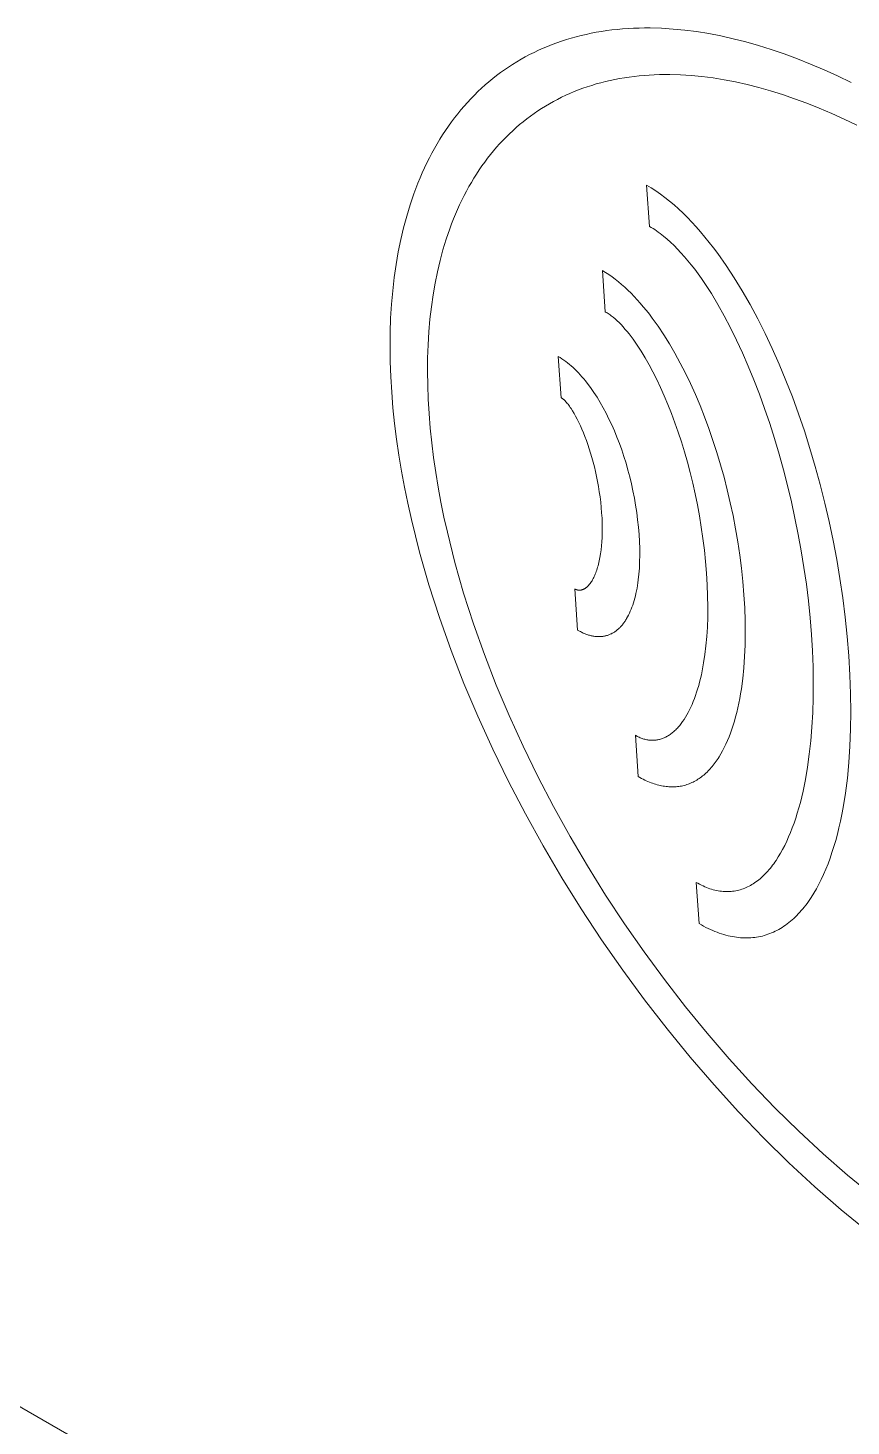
# Model space of a CAD drawing. Header units: millimetres. Extents: x -208 to 4974, y -28 to 3137.
# Drawn here: x 3505.36 to 3524.12, y 1679.1 to 1710.99 of the extents above; entities that cross this region are included whole.
import ezdxf

# ---------------------------------------------------------------- set-up
doc = ezdxf.new("R2010")
doc.units = ezdxf.units.MM
doc.layers.add('ZANO_R', color=7, linetype='Continuous', lineweight=0)

msp = doc.modelspace()

# ---------------------------------------------------------------- linework, layer by layer
at = {"layer": 'ZANO_R'}
for p, q in [((3517.634, 1710.724), (3517.524, 1710.689)), ((3517.744, 1710.757), (3517.634, 1710.724)), ((3517.856, 1710.788), (3517.744, 1710.757)), ((3517.969, 1710.817), (3517.856, 1710.788)), ((3518.083, 1710.843), (3517.969, 1710.817)), ((3518.198, 1710.868), (3518.083, 1710.843)), ((3518.315, 1710.89), (3518.198, 1710.868)), ((3518.433, 1710.91), (3518.315, 1710.89)), ((3518.552, 1710.928), (3518.433, 1710.91)), ((3518.672, 1710.943), (3518.552, 1710.928)), ((3518.793, 1710.956), (3518.672, 1710.943)), ((3518.915, 1710.967), (3518.793, 1710.956)), ((3519.038, 1710.976), (3518.915, 1710.967)), ((3519.163, 1710.983), (3519.038, 1710.976)), ((3519.289, 1710.987), (3519.163, 1710.983)), ((3519.415, 1710.989), (3519.289, 1710.987)), ((3519.543, 1710.989), (3519.415, 1710.989)), ((3519.802, 1710.982), (3519.543, 1710.989)), ((3520.064, 1710.965), (3519.802, 1710.982)), ((3520.331, 1710.94), (3520.064, 1710.965)), ((3520.602, 1710.905), (3520.331, 1710.94)), ((3520.877, 1710.86), (3520.602, 1710.905)), ((3521.155, 1710.807), (3520.877, 1710.86)), ((3521.437, 1710.744), (3521.155, 1710.807)), ((3521.723, 1710.671), (3521.437, 1710.744)), ((3516.795, 1710.381), (3516.696, 1710.329)), ((3516.895, 1710.431), (3516.795, 1710.381)), ((3516.997, 1710.48), (3516.895, 1710.431)), ((3517.1, 1710.526), (3516.997, 1710.48)), ((3517.204, 1710.57), (3517.1, 1710.526)), ((3517.309, 1710.611), (3517.204, 1710.57)), ((3517.416, 1710.651), (3517.309, 1710.611)), ((3517.524, 1710.689), (3517.416, 1710.651)), ((3522.012, 1710.589), (3521.723, 1710.671)), ((3522.305, 1710.498), (3522.012, 1710.589)), ((3522.601, 1710.397), (3522.305, 1710.498)), ((3522.9, 1710.286), (3522.601, 1710.397)), ((3516.313, 1710.098), (3516.221, 1710.035)), ((3516.407, 1710.159), (3516.313, 1710.098)), ((3516.502, 1710.217), (3516.407, 1710.159)), ((3516.598, 1710.274), (3516.502, 1710.217)), ((3516.696, 1710.329), (3516.598, 1710.274)), ((3523.202, 1710.165), (3522.9, 1710.286)), ((3523.507, 1710.035), (3523.202, 1710.165)), ((4493.74, 1108.789), (3452.831, 1709.758)), ((3515.866, 1709.762), (3515.781, 1709.689)), ((3515.953, 1709.834), (3515.866, 1709.762)), ((3516.041, 1709.903), (3515.953, 1709.834)), ((3516.13, 1709.97), (3516.041, 1709.903)), ((3516.221, 1710.035), (3516.13, 1709.97)), ((3518.419, 1709.74), (3518.524, 1709.766)), ((3518.524, 1709.766), (3518.63, 1709.791)), ((3518.63, 1709.791), (3518.738, 1709.814)), ((3518.738, 1709.814), (3518.846, 1709.835)), ((3518.846, 1709.835), (3518.956, 1709.853)), ((3518.956, 1709.853), (3519.067, 1709.87)), ((3519.067, 1709.87), (3519.178, 1709.884)), ((3519.178, 1709.884), (3519.291, 1709.897)), ((3519.291, 1709.897), (3519.405, 1709.907)), ((3519.405, 1709.907), (3519.52, 1709.915)), ((3519.52, 1709.915), (3519.636, 1709.921)), ((3519.636, 1709.921), (3519.753, 1709.925)), ((3519.753, 1709.925), (3519.871, 1709.927)), ((3519.871, 1709.927), (3519.99, 1709.927)), ((3519.99, 1709.927), (3520.231, 1709.92)), ((3520.231, 1709.92), (3520.475, 1709.905)), ((3520.475, 1709.905), (3520.724, 1709.881)), ((3520.724, 1709.881), (3520.976, 1709.848)), ((3520.976, 1709.848), (3521.232, 1709.807)), ((3521.232, 1709.807), (3521.491, 1709.757)), ((3521.491, 1709.757), (3521.754, 1709.699)), ((3523.816, 1709.895), (3523.507, 1710.035)), ((3524.127, 1709.745), (3523.816, 1709.895)), ((3515.535, 1709.457), (3515.455, 1709.375)), ((3515.615, 1709.536), (3515.535, 1709.457)), ((3515.698, 1709.614), (3515.615, 1709.536)), ((3515.781, 1709.689), (3515.698, 1709.614)), ((3517.524, 1709.408), (3517.618, 1709.453)), ((3517.618, 1709.453), (3517.714, 1709.495)), ((3517.714, 1709.495), (3517.811, 1709.536)), ((3517.811, 1709.536), (3517.91, 1709.575)), ((3517.91, 1709.575), (3518.009, 1709.612)), ((3518.009, 1709.612), (3518.11, 1709.647)), ((3518.11, 1709.647), (3518.212, 1709.68)), ((3518.212, 1709.68), (3518.314, 1709.711)), ((3518.314, 1709.711), (3518.419, 1709.74)), ((3521.754, 1709.699), (3522.02, 1709.631)), ((3522.02, 1709.631), (3522.289, 1709.555)), ((3522.289, 1709.555), (3522.562, 1709.47)), ((3522.562, 1709.47), (3522.837, 1709.375)), ((3515.227, 1709.119), (3515.154, 1709.029)), ((3515.301, 1709.206), (3515.227, 1709.119)), ((3515.378, 1709.292), (3515.301, 1709.206)), ((3515.455, 1709.375), (3515.378, 1709.292)), ((3516.982, 1709.097), (3517.069, 1709.154)), ((3517.069, 1709.154), (3517.157, 1709.208)), ((3517.157, 1709.208), (3517.247, 1709.261)), ((3517.247, 1709.261), (3517.338, 1709.312)), ((3517.338, 1709.312), (3517.43, 1709.361)), ((3517.43, 1709.361), (3517.524, 1709.408)), ((3522.837, 1709.375), (3523.116, 1709.272)), ((3523.116, 1709.272), (3523.398, 1709.16)), ((3523.398, 1709.16), (3523.682, 1709.038)), ((3515.012, 1708.844), (3514.943, 1708.749)), ((3515.082, 1708.938), (3515.012, 1708.844)), ((3515.154, 1709.029), (3515.082, 1708.938)), ((3516.566, 1708.784), (3516.646, 1708.851)), ((3516.646, 1708.851), (3516.728, 1708.915)), ((3516.728, 1708.915), (3516.811, 1708.978)), ((3516.811, 1708.978), (3516.896, 1709.038)), ((3516.896, 1709.038), (3516.982, 1709.097)), ((3523.682, 1709.038), (3523.969, 1708.908)), ((3523.969, 1708.908), (3524.259, 1708.768)), ((3514.811, 1708.552), (3514.747, 1708.451)), ((3514.876, 1708.652), (3514.811, 1708.552)), ((3514.943, 1708.749), (3514.876, 1708.652)), ((3516.183, 1708.424), (3516.257, 1708.5)), ((3516.257, 1708.5), (3516.332, 1708.574)), ((3516.332, 1708.574), (3516.408, 1708.646)), ((3516.408, 1708.646), (3516.486, 1708.716)), ((3516.486, 1708.716), (3516.566, 1708.784)), ((3514.625, 1708.242), (3514.566, 1708.135)), ((3514.685, 1708.347), (3514.625, 1708.242)), ((3514.747, 1708.451), (3514.685, 1708.347)), ((3515.902, 1708.102), (3515.97, 1708.185)), ((3515.97, 1708.185), (3516.04, 1708.267)), ((3516.04, 1708.267), (3516.111, 1708.346)), ((3516.111, 1708.346), (3516.183, 1708.424)), ((3514.453, 1707.915), (3514.399, 1707.801)), ((3514.509, 1708.026), (3514.453, 1707.915)), ((3514.566, 1708.135), (3514.509, 1708.026)), ((3515.644, 1707.75), (3515.706, 1707.841)), ((3515.706, 1707.841), (3515.77, 1707.93)), ((3515.77, 1707.93), (3515.835, 1708.017)), ((3515.835, 1708.017), (3515.902, 1708.102)), ((3514.296, 1707.57), (3514.247, 1707.451)), ((3514.347, 1707.687), (3514.296, 1707.57)), ((3514.399, 1707.801), (3514.347, 1707.687)), ((3515.466, 1707.467), (3515.523, 1707.563)), ((3515.523, 1707.563), (3515.583, 1707.657)), ((3515.583, 1707.657), (3515.644, 1707.75)), ((3514.155, 1707.208), (3514.069, 1706.957)), ((3514.2, 1707.33), (3514.155, 1707.208)), ((3514.247, 1707.451), (3514.2, 1707.33)), ((3515.301, 1707.167), (3515.354, 1707.269)), ((3515.354, 1707.269), (3515.409, 1707.369)), ((3515.409, 1707.369), (3515.466, 1707.467)), ((3519.515, 1707.373), (3519.462, 1707.404)), ((3519.462, 1707.404), (3519.529, 1706.463)), ((3519.567, 1707.341), (3519.515, 1707.373)), ((3519.672, 1707.272), (3519.567, 1707.341)), ((3519.777, 1707.199), (3519.672, 1707.272)), ((3519.881, 1707.121), (3519.777, 1707.199)), ((3514.069, 1706.957), (3513.991, 1706.699)), ((3515.15, 1706.851), (3515.199, 1706.958)), ((3515.199, 1706.958), (3515.249, 1707.064)), ((3515.249, 1707.064), (3515.301, 1707.167)), ((3519.984, 1707.039), (3519.881, 1707.121)), ((3520.088, 1706.951), (3519.984, 1707.039)), ((3520.19, 1706.86), (3520.088, 1706.951)), ((3513.991, 1706.699), (3513.919, 1706.433)), ((3515.014, 1706.519), (3515.058, 1706.632)), ((3515.058, 1706.632), (3515.103, 1706.742)), ((3515.103, 1706.742), (3515.15, 1706.851)), ((3520.292, 1706.763), (3520.19, 1706.86)), ((3520.394, 1706.663), (3520.292, 1706.763)), ((3520.495, 1706.558), (3520.394, 1706.663)), ((3520.595, 1706.449), (3520.495, 1706.558)), ((3513.919, 1706.433), (3513.855, 1706.16)), ((3514.892, 1706.172), (3514.972, 1706.405)), ((3514.972, 1706.405), (3515.014, 1706.519)), ((3519.529, 1706.463), (3519.569, 1706.439)), ((3519.569, 1706.439), (3519.609, 1706.414)), ((3519.609, 1706.414), (3519.649, 1706.388)), ((3519.649, 1706.388), (3519.689, 1706.36)), ((3519.689, 1706.36), (3519.729, 1706.332)), ((3519.729, 1706.332), (3519.769, 1706.302)), ((3519.769, 1706.302), (3519.809, 1706.271)), ((3519.809, 1706.271), (3519.849, 1706.24)), ((3519.849, 1706.24), (3519.929, 1706.172)), ((3520.694, 1706.335), (3520.595, 1706.449)), ((3520.793, 1706.218), (3520.694, 1706.335)), ((3513.855, 1706.16), (3513.798, 1705.879)), ((3514.752, 1705.684), (3514.819, 1705.931)), ((3514.819, 1705.931), (3514.892, 1706.172)), ((3519.929, 1706.172), (3520.009, 1706.101)), ((3520.009, 1706.101), (3520.088, 1706.025)), ((3520.088, 1706.025), (3520.167, 1705.945)), ((3520.167, 1705.945), (3520.246, 1705.861)), ((3520.891, 1706.097), (3520.793, 1706.218)), ((3520.988, 1705.971), (3520.891, 1706.097)), ((3521.084, 1705.842), (3520.988, 1705.971)), ((3513.798, 1705.879), (3513.748, 1705.591)), ((3514.692, 1705.429), (3514.752, 1705.684)), ((3520.246, 1705.861), (3520.325, 1705.772)), ((3520.325, 1705.772), (3520.403, 1705.68)), ((3520.403, 1705.68), (3520.481, 1705.584)), ((3521.274, 1705.573), (3521.084, 1705.842)), ((3513.706, 1705.296), (3513.672, 1704.994)), ((3513.748, 1705.591), (3513.706, 1705.296)), ((3514.639, 1705.168), (3514.692, 1705.429)), ((3518.49, 1705.434), (3518.453, 1705.456)), ((3518.453, 1705.456), (3518.52, 1704.515)), ((3518.527, 1705.412), (3518.49, 1705.434)), ((3518.601, 1705.364), (3518.527, 1705.412)), ((3518.674, 1705.313), (3518.601, 1705.364)), ((3518.748, 1705.258), (3518.674, 1705.313)), ((3520.481, 1705.584), (3520.558, 1705.484)), ((3520.558, 1705.484), (3520.635, 1705.38)), ((3520.635, 1705.38), (3520.712, 1705.272)), ((3521.461, 1705.289), (3521.274, 1705.573)), ((3521.643, 1704.991), (3521.461, 1705.289)), ((3513.672, 1704.994), (3513.645, 1704.685)), ((3514.593, 1704.9), (3514.639, 1705.168)), ((3518.82, 1705.201), (3518.748, 1705.258)), ((3518.893, 1705.14), (3518.82, 1705.201)), ((3518.965, 1705.076), (3518.893, 1705.14)), ((3519.036, 1705.009), (3518.965, 1705.076)), ((3519.107, 1704.939), (3519.036, 1705.009)), ((3520.712, 1705.272), (3520.788, 1705.161)), ((3520.788, 1705.161), (3520.938, 1704.929)), ((3521.821, 1704.68), (3521.643, 1704.991)), ((3513.645, 1704.685), (3513.626, 1704.369)), ((3514.554, 1704.625), (3514.593, 1704.9)), ((3519.178, 1704.866), (3519.107, 1704.939)), ((3519.248, 1704.791), (3519.178, 1704.866)), ((3519.318, 1704.712), (3519.248, 1704.791)), ((3519.387, 1704.631), (3519.318, 1704.712)), ((3520.938, 1704.929), (3521.086, 1704.682)), ((3521.086, 1704.682), (3521.232, 1704.424)), ((3521.995, 1704.357), (3521.821, 1704.68)), ((3513.626, 1704.369), (3513.615, 1704.045)), ((3514.497, 1704.056), (3514.522, 1704.344)), ((3514.522, 1704.344), (3514.554, 1704.625)), ((3518.52, 1704.515), (3518.542, 1704.502)), ((3518.542, 1704.502), (3518.564, 1704.488)), ((3518.564, 1704.488), (3518.586, 1704.474)), ((3518.586, 1704.474), (3518.608, 1704.458)), ((3518.608, 1704.458), (3518.63, 1704.443)), ((3518.63, 1704.443), (3518.653, 1704.426)), ((3518.653, 1704.426), (3518.675, 1704.409)), ((3518.675, 1704.409), (3518.697, 1704.391)), ((3518.697, 1704.391), (3518.742, 1704.352)), ((3518.742, 1704.352), (3518.787, 1704.311)), ((3519.456, 1704.547), (3519.387, 1704.631)), ((3519.524, 1704.46), (3519.456, 1704.547)), ((3519.592, 1704.371), (3519.524, 1704.46)), ((3519.725, 1704.184), (3519.592, 1704.371)), ((3521.232, 1704.424), (3521.374, 1704.152)), ((3522.163, 1704.022), (3521.995, 1704.357)), ((3513.615, 1704.045), (3513.611, 1703.715)), ((3514.479, 1703.761), (3514.497, 1704.056)), ((3518.787, 1704.311), (3518.833, 1704.267)), ((3518.833, 1704.267), (3518.878, 1704.221)), ((3518.878, 1704.221), (3518.924, 1704.172)), ((3518.924, 1704.172), (3518.969, 1704.12)), ((3518.969, 1704.12), (3519.015, 1704.066)), ((3519.015, 1704.066), (3519.061, 1704.009)), ((3519.061, 1704.009), (3519.107, 1703.949)), ((3519.856, 1703.988), (3519.725, 1704.184)), ((3521.374, 1704.152), (3521.513, 1703.87)), ((3522.327, 1703.675), (3522.163, 1704.022)), ((3513.611, 1703.715), (3513.616, 1703.378)), ((3514.468, 1703.46), (3514.479, 1703.761)), ((3519.107, 1703.949), (3519.153, 1703.887)), ((3519.153, 1703.887), (3519.199, 1703.823)), ((3519.199, 1703.823), (3519.245, 1703.756)), ((3519.245, 1703.756), (3519.336, 1703.616)), ((3519.983, 1703.782), (3519.856, 1703.988)), ((3520.108, 1703.568), (3519.983, 1703.782)), ((3521.513, 1703.87), (3521.649, 1703.576)), ((3513.616, 1703.378), (3513.629, 1703.033)), ((3514.465, 1703.152), (3514.468, 1703.46)), ((3517.489, 1703.47), (3517.446, 1703.496)), ((3517.446, 1703.496), (3517.513, 1702.555)), ((3517.532, 1703.442), (3517.489, 1703.47)), ((3517.575, 1703.413), (3517.532, 1703.442)), ((3517.618, 1703.382), (3517.575, 1703.413)), ((3517.66, 1703.349), (3517.618, 1703.382)), ((3519.336, 1703.616), (3519.427, 1703.467)), ((3519.427, 1703.467), (3519.517, 1703.308)), ((3520.23, 1703.345), (3520.108, 1703.568)), ((3521.649, 1703.576), (3521.781, 1703.272)), ((3522.485, 1703.318), (3522.327, 1703.675)), ((3514.47, 1702.838), (3514.465, 1703.152)), ((3517.702, 1703.315), (3517.66, 1703.349)), ((3517.744, 1703.279), (3517.702, 1703.315)), ((3517.785, 1703.241), (3517.744, 1703.279)), ((3517.827, 1703.202), (3517.785, 1703.241)), ((3517.868, 1703.161), (3517.827, 1703.202)), ((3517.908, 1703.119), (3517.868, 1703.161)), ((3517.948, 1703.076), (3517.908, 1703.119)), ((3517.988, 1703.031), (3517.948, 1703.076)), ((3519.517, 1703.308), (3519.606, 1703.142)), ((3519.606, 1703.142), (3519.694, 1702.967)), ((3520.348, 1703.114), (3520.23, 1703.345)), ((3520.462, 1702.875), (3520.348, 1703.114)), ((3521.781, 1703.272), (3521.909, 1702.959)), ((3522.638, 1702.951), (3522.485, 1703.318)), ((3513.629, 1703.033), (3513.65, 1702.682)), ((3514.482, 1702.518), (3514.47, 1702.838)), ((3518.028, 1702.984), (3517.988, 1703.031)), ((3518.067, 1702.936), (3518.028, 1702.984)), ((3518.106, 1702.887), (3518.067, 1702.936)), ((3518.183, 1702.784), (3518.106, 1702.887)), ((3518.258, 1702.677), (3518.183, 1702.784)), ((3519.694, 1702.967), (3519.78, 1702.785)), ((3519.78, 1702.785), (3519.865, 1702.595)), ((3520.573, 1702.629), (3520.462, 1702.875)), ((3521.909, 1702.959), (3522.033, 1702.637)), ((3522.785, 1702.574), (3522.638, 1702.951)), ((3513.65, 1702.682), (3513.679, 1702.327)), ((3514.501, 1702.191), (3514.482, 1702.518)), ((3517.513, 1702.554), (3517.52, 1702.55)), ((3517.52, 1702.55), (3517.527, 1702.545)), ((3517.527, 1702.545), (3517.535, 1702.54)), ((3517.535, 1702.54), (3517.542, 1702.535)), ((3517.542, 1702.535), (3517.55, 1702.529)), ((3517.55, 1702.529), (3517.557, 1702.523)), ((3517.557, 1702.523), (3517.565, 1702.517)), ((3517.565, 1702.517), (3517.573, 1702.51)), ((3517.573, 1702.51), (3517.58, 1702.503)), ((3517.58, 1702.503), (3517.588, 1702.496)), ((3517.588, 1702.496), (3517.604, 1702.48)), ((3517.604, 1702.48), (3517.62, 1702.463)), ((3517.62, 1702.463), (3517.637, 1702.444)), ((3517.637, 1702.444), (3517.653, 1702.425)), ((3517.653, 1702.425), (3517.67, 1702.404)), ((3518.331, 1702.564), (3518.258, 1702.677)), ((3518.402, 1702.447), (3518.331, 1702.564)), ((3518.471, 1702.325), (3518.402, 1702.447)), ((3519.865, 1702.595), (3519.947, 1702.398)), ((3520.68, 1702.376), (3520.573, 1702.629)), ((3522.033, 1702.637), (3522.153, 1702.306)), ((3522.925, 1702.189), (3522.785, 1702.574)), ((3513.679, 1702.327), (3513.716, 1701.968)), ((3514.528, 1701.859), (3514.501, 1702.191)), ((3517.67, 1702.404), (3517.687, 1702.382)), ((3517.687, 1702.382), (3517.704, 1702.359)), ((3517.704, 1702.359), (3517.721, 1702.334)), ((3517.721, 1702.334), (3517.738, 1702.309)), ((3517.738, 1702.309), (3517.773, 1702.254)), ((3517.773, 1702.254), (3517.809, 1702.195)), ((3517.809, 1702.195), (3517.844, 1702.131)), ((3517.844, 1702.131), (3517.88, 1702.063)), ((3518.539, 1702.199), (3518.471, 1702.325)), ((3518.604, 1702.068), (3518.539, 1702.199)), ((3519.947, 1702.398), (3520.028, 1702.195)), ((3520.028, 1702.195), (3520.106, 1701.984)), ((3520.782, 1702.116), (3520.68, 1702.376)), ((3520.881, 1701.851), (3520.782, 1702.116)), ((3522.153, 1702.306), (3522.268, 1701.967)), ((3523.059, 1701.796), (3522.925, 1702.189)), ((3513.716, 1701.968), (3513.761, 1701.608)), ((3514.563, 1701.526), (3514.528, 1701.859)), ((3517.88, 1702.063), (3517.915, 1701.992)), ((3517.915, 1701.992), (3517.951, 1701.916)), ((3517.951, 1701.916), (3517.986, 1701.837)), ((3517.986, 1701.837), (3518.021, 1701.754)), ((3518.667, 1701.934), (3518.604, 1702.068)), ((3518.727, 1701.796), (3518.667, 1701.934)), ((3518.785, 1701.655), (3518.727, 1701.796)), ((3520.106, 1701.984), (3520.182, 1701.768)), ((3520.975, 1701.58), (3520.881, 1701.851)), ((3522.268, 1701.967), (3522.378, 1701.622)), ((3523.187, 1701.394), (3523.059, 1701.796)), ((3513.761, 1701.608), (3513.813, 1701.245)), ((3514.605, 1701.19), (3514.563, 1701.526)), ((3518.021, 1701.754), (3518.055, 1701.667)), ((3518.055, 1701.667), (3518.089, 1701.577)), ((3518.089, 1701.577), (3518.122, 1701.484)), ((3518.122, 1701.484), (3518.154, 1701.388)), ((3518.841, 1701.511), (3518.785, 1701.655)), ((3518.894, 1701.363), (3518.841, 1701.511)), ((3520.182, 1701.768), (3520.255, 1701.546)), ((3520.255, 1701.546), (3520.324, 1701.319)), ((3521.064, 1701.305), (3520.975, 1701.58)), ((3522.378, 1701.622), (3522.483, 1701.27)), ((3513.813, 1701.245), (3513.873, 1700.881)), ((3514.653, 1700.852), (3514.605, 1701.19)), ((3518.154, 1701.388), (3518.185, 1701.289)), ((3518.185, 1701.289), (3518.215, 1701.188)), ((3518.215, 1701.188), (3518.243, 1701.084)), ((3518.944, 1701.213), (3518.894, 1701.363)), ((3518.992, 1701.06), (3518.944, 1701.213)), ((3520.324, 1701.319), (3520.391, 1701.086)), ((3521.148, 1701.024), (3521.064, 1701.305)), ((3522.483, 1701.27), (3522.582, 1700.912)), ((3523.308, 1700.986), (3523.187, 1701.394)), ((3513.873, 1700.881), (3513.941, 1700.514)), ((3514.709, 1700.513), (3514.653, 1700.852)), ((3518.243, 1701.084), (3518.271, 1700.977)), ((3518.271, 1700.977), (3518.297, 1700.868)), ((3518.297, 1700.868), (3518.321, 1700.757)), ((3519.036, 1700.905), (3518.992, 1701.06)), ((3519.078, 1700.748), (3519.036, 1700.905)), ((3520.391, 1701.086), (3520.454, 1700.849)), ((3520.454, 1700.849), (3520.513, 1700.607)), ((3521.227, 1700.739), (3521.148, 1701.024)), ((3522.582, 1700.912), (3522.676, 1700.549)), ((3523.421, 1700.572), (3523.308, 1700.986)), ((3513.941, 1700.514), (3514.016, 1700.146)), ((3514.772, 1700.172), (3514.709, 1700.513)), ((3518.321, 1700.757), (3518.344, 1700.643)), ((3518.344, 1700.643), (3518.365, 1700.528)), ((3518.365, 1700.528), (3518.383, 1700.411)), ((3519.116, 1700.589), (3519.078, 1700.748)), ((3519.151, 1700.428), (3519.116, 1700.589)), ((3520.513, 1700.607), (3520.569, 1700.361)), ((3521.301, 1700.451), (3521.227, 1700.739)), ((3522.676, 1700.549), (3522.763, 1700.182)), ((3523.527, 1700.152), (3523.421, 1700.572)), ((3518.383, 1700.411), (3518.4, 1700.293)), ((3518.4, 1700.293), (3518.415, 1700.173)), ((3519.183, 1700.265), (3519.151, 1700.428)), ((3519.211, 1700.101), (3519.183, 1700.265)), ((3520.569, 1700.361), (3520.62, 1700.111)), ((3521.37, 1700.159), (3521.301, 1700.451)), ((3522.763, 1700.182), (3522.845, 1699.81)), ((3514.016, 1700.146), (3514.098, 1699.777)), ((3514.842, 1699.829), (3514.772, 1700.172)), ((3518.415, 1700.173), (3518.427, 1700.052)), ((3518.427, 1700.052), (3518.437, 1699.93)), ((3518.437, 1699.93), (3518.445, 1699.809)), ((3519.236, 1699.937), (3519.211, 1700.101)), ((3519.257, 1699.771), (3519.236, 1699.937)), ((3520.62, 1700.111), (3520.667, 1699.857)), ((3520.667, 1699.857), (3520.709, 1699.601)), ((3521.432, 1699.864), (3521.37, 1700.159)), ((3521.489, 1699.567), (3521.432, 1699.864)), ((3523.625, 1699.727), (3523.527, 1700.152)), ((3514.098, 1699.777), (3514.284, 1699.034)), ((3514.919, 1699.485), (3514.842, 1699.829)), ((3518.445, 1699.809), (3518.449, 1699.692)), ((3518.449, 1699.692), (3518.451, 1699.58)), ((3518.451, 1699.58), (3518.45, 1699.472)), ((3519.275, 1699.605), (3519.257, 1699.771)), ((3519.289, 1699.438), (3519.275, 1699.605)), ((3520.709, 1699.601), (3520.747, 1699.341)), ((3521.54, 1699.267), (3521.489, 1699.567)), ((3522.845, 1699.81), (3522.92, 1699.436)), ((3523.715, 1699.298), (3523.625, 1699.727)), ((3515.092, 1698.793), (3514.919, 1699.485)), ((3518.441, 1699.268), (3518.433, 1699.172)), ((3518.447, 1699.368), (3518.441, 1699.268)), ((3518.45, 1699.472), (3518.447, 1699.368)), ((3519.298, 1699.274), (3519.289, 1699.438)), ((3519.304, 1699.114), (3519.298, 1699.274)), ((3520.747, 1699.341), (3520.78, 1699.079)), ((3521.585, 1698.966), (3521.54, 1699.267)), ((3522.92, 1699.436), (3522.988, 1699.059)), ((3523.797, 1698.865), (3523.715, 1699.298)), ((3514.284, 1699.034), (3514.497, 1698.287)), ((3518.398, 1698.911), (3518.382, 1698.832)), ((3518.412, 1698.994), (3518.398, 1698.911)), ((3518.424, 1699.081), (3518.412, 1698.994)), ((3518.433, 1699.172), (3518.424, 1699.081)), ((3519.303, 1698.811), (3519.305, 1698.96)), ((3519.305, 1698.96), (3519.304, 1699.114)), ((3520.78, 1699.079), (3520.807, 1698.815)), ((3521.623, 1698.664), (3521.585, 1698.966)), ((3522.988, 1699.059), (3523.05, 1698.679)), ((3515.29, 1698.097), (3515.092, 1698.793)), ((3518.314, 1698.591), (3518.303, 1698.561)), ((3518.325, 1698.622), (3518.314, 1698.591)), ((3518.335, 1698.655), (3518.325, 1698.622)), ((3518.345, 1698.688), (3518.335, 1698.655)), ((3518.355, 1698.723), (3518.345, 1698.688)), ((3518.364, 1698.758), (3518.355, 1698.723)), ((3518.382, 1698.832), (3518.364, 1698.758)), ((3519.286, 1698.53), (3519.296, 1698.668)), ((3519.296, 1698.668), (3519.303, 1698.811)), ((3520.807, 1698.815), (3520.829, 1698.549)), ((3521.655, 1698.361), (3521.623, 1698.664)), ((3523.05, 1698.679), (3523.104, 1698.299)), ((3523.87, 1698.428), (3523.797, 1698.865)), ((3514.497, 1698.287), (3514.738, 1697.538)), ((3518.134, 1698.269), (3518.127, 1698.262)), ((3518.141, 1698.277), (3518.134, 1698.269)), ((3518.148, 1698.285), (3518.141, 1698.277)), ((3518.155, 1698.293), (3518.148, 1698.285)), ((3518.162, 1698.302), (3518.155, 1698.293)), ((3518.169, 1698.311), (3518.162, 1698.302)), ((3518.176, 1698.32), (3518.169, 1698.311)), ((3518.19, 1698.339), (3518.176, 1698.32)), ((3518.203, 1698.36), (3518.19, 1698.339)), ((3518.217, 1698.381), (3518.203, 1698.36)), ((3518.23, 1698.403), (3518.217, 1698.381)), ((3518.243, 1698.427), (3518.23, 1698.403)), ((3518.255, 1698.452), (3518.243, 1698.427)), ((3518.267, 1698.477), (3518.255, 1698.452)), ((3518.28, 1698.504), (3518.267, 1698.477)), ((3518.291, 1698.532), (3518.28, 1698.504)), ((3518.303, 1698.561), (3518.291, 1698.532)), ((3519.243, 1698.21), (3519.253, 1698.271)), ((3519.253, 1698.271), (3519.263, 1698.333)), ((3519.263, 1698.333), (3519.271, 1698.397)), ((3519.271, 1698.397), (3519.286, 1698.53)), ((3520.829, 1698.549), (3520.844, 1698.287)), ((3520.844, 1698.287), (3520.854, 1698.033)), ((3521.68, 1698.058), (3521.655, 1698.361)), ((3523.104, 1698.299), (3523.151, 1697.918)), ((3523.934, 1697.99), (3523.87, 1698.428)), ((3515.514, 1697.399), (3515.29, 1698.097)), ((3517.829, 1698.19), (3517.822, 1698.194)), ((3517.822, 1698.194), (3517.889, 1697.255)), ((3517.837, 1698.187), (3517.829, 1698.19)), ((3517.844, 1698.183), (3517.837, 1698.187)), ((3517.851, 1698.18), (3517.844, 1698.183)), ((3517.855, 1698.178), (3517.851, 1698.18)), ((3517.858, 1698.177), (3517.855, 1698.178)), ((3517.862, 1698.176), (3517.858, 1698.177)), ((3517.866, 1698.175), (3517.862, 1698.176)), ((3517.869, 1698.173), (3517.866, 1698.175)), ((3517.873, 1698.172), (3517.869, 1698.173)), ((3517.877, 1698.171), (3517.873, 1698.172)), ((3517.881, 1698.17), (3517.877, 1698.171)), ((3517.884, 1698.169), (3517.881, 1698.17)), ((3517.888, 1698.168), (3517.884, 1698.169)), ((3517.892, 1698.168), (3517.888, 1698.168)), ((3517.895, 1698.167), (3517.892, 1698.168)), ((3517.899, 1698.166), (3517.895, 1698.167)), ((3517.903, 1698.166), (3517.899, 1698.166)), ((3517.907, 1698.165), (3517.903, 1698.166)), ((3517.91, 1698.165), (3517.907, 1698.165)), ((3517.914, 1698.165), (3517.91, 1698.165)), ((3517.918, 1698.164), (3517.914, 1698.165)), ((3517.922, 1698.164), (3517.918, 1698.164)), ((3517.925, 1698.164), (3517.922, 1698.164)), ((3517.929, 1698.164), (3517.925, 1698.164)), ((3517.933, 1698.164), (3517.929, 1698.164)), ((3517.937, 1698.164), (3517.933, 1698.164)), ((3517.94, 1698.164), (3517.937, 1698.164)), ((3517.944, 1698.165), (3517.94, 1698.164)), ((3517.948, 1698.165), (3517.944, 1698.165)), ((3517.952, 1698.165), (3517.948, 1698.165)), ((3517.955, 1698.166), (3517.952, 1698.165)), ((3517.959, 1698.166), (3517.955, 1698.166)), ((3517.963, 1698.167), (3517.959, 1698.166)), ((3517.967, 1698.167), (3517.963, 1698.167)), ((3517.97, 1698.168), (3517.967, 1698.167)), ((3517.974, 1698.169), (3517.97, 1698.168)), ((3517.978, 1698.17), (3517.974, 1698.169)), ((3517.982, 1698.171), (3517.978, 1698.17)), ((3517.986, 1698.172), (3517.982, 1698.171)), ((3517.993, 1698.174), (3517.986, 1698.172)), ((3518.001, 1698.176), (3517.993, 1698.174)), ((3518.008, 1698.179), (3518.001, 1698.176)), ((3518.016, 1698.182), (3518.008, 1698.179)), ((3518.023, 1698.186), (3518.016, 1698.182)), ((3518.031, 1698.189), (3518.023, 1698.186)), ((3518.038, 1698.193), (3518.031, 1698.189)), ((3518.046, 1698.197), (3518.038, 1698.193)), ((3518.053, 1698.202), (3518.046, 1698.197)), ((3518.061, 1698.206), (3518.053, 1698.202)), ((3518.068, 1698.212), (3518.061, 1698.206)), ((3518.075, 1698.217), (3518.068, 1698.212)), ((3518.083, 1698.222), (3518.075, 1698.217)), ((3518.09, 1698.228), (3518.083, 1698.222)), ((3518.098, 1698.234), (3518.09, 1698.228)), ((3518.105, 1698.241), (3518.098, 1698.234)), ((3518.112, 1698.247), (3518.105, 1698.241)), ((3518.119, 1698.254), (3518.112, 1698.247)), ((3518.127, 1698.262), (3518.119, 1698.254)), ((3519.177, 1697.926), (3519.192, 1697.98)), ((3519.192, 1697.98), (3519.206, 1698.035)), ((3519.206, 1698.035), (3519.219, 1698.092)), ((3519.219, 1698.092), (3519.232, 1698.15)), ((3519.232, 1698.15), (3519.243, 1698.21)), ((3520.854, 1698.033), (3520.857, 1697.787)), ((3521.698, 1697.758), (3521.68, 1698.058)), ((3523.99, 1697.549), (3523.934, 1697.99)), ((3519.05, 1697.595), (3519.07, 1697.638)), ((3519.07, 1697.638), (3519.09, 1697.682)), ((3519.09, 1697.682), (3519.109, 1697.728)), ((3519.109, 1697.728), (3519.128, 1697.775)), ((3519.128, 1697.775), (3519.145, 1697.824)), ((3519.145, 1697.824), (3519.162, 1697.874)), ((3519.162, 1697.874), (3519.177, 1697.926)), ((3520.857, 1697.787), (3520.855, 1697.551)), ((3521.708, 1697.468), (3521.698, 1697.758)), ((3523.151, 1697.918), (3523.19, 1697.536)), ((3514.738, 1697.538), (3515.004, 1696.787)), ((3515.763, 1696.7), (3515.514, 1697.399)), ((3518.842, 1697.303), (3518.856, 1697.316)), ((3518.856, 1697.316), (3518.87, 1697.33)), ((3518.87, 1697.33), (3518.883, 1697.345)), ((3518.883, 1697.345), (3518.896, 1697.36)), ((3518.896, 1697.36), (3518.909, 1697.376)), ((3518.909, 1697.376), (3518.922, 1697.392)), ((3518.922, 1697.392), (3518.934, 1697.408)), ((3518.934, 1697.408), (3518.947, 1697.425)), ((3518.947, 1697.425), (3518.959, 1697.442)), ((3518.959, 1697.442), (3518.971, 1697.46)), ((3518.971, 1697.46), (3518.983, 1697.478)), ((3518.983, 1697.478), (3518.994, 1697.496)), ((3518.994, 1697.496), (3519.006, 1697.515)), ((3519.006, 1697.515), (3519.028, 1697.555)), ((3519.028, 1697.555), (3519.05, 1697.595)), ((3520.847, 1697.323), (3520.833, 1697.105)), ((3520.855, 1697.551), (3520.847, 1697.323)), ((3521.711, 1697.186), (3521.708, 1697.468)), ((3523.19, 1697.536), (3523.221, 1697.156)), ((3524.036, 1697.107), (3523.99, 1697.549)), ((3517.889, 1697.255), (3517.889, 1697.253)), ((3517.889, 1697.253), (3517.932, 1697.229)), ((3517.932, 1697.229), (3517.953, 1697.218)), ((3517.953, 1697.218), (3517.975, 1697.207)), ((3517.975, 1697.207), (3517.996, 1697.197)), ((3517.996, 1697.197), (3518.017, 1697.187)), ((3518.017, 1697.187), (3518.038, 1697.178)), ((3518.038, 1697.178), (3518.058, 1697.17)), ((3518.058, 1697.17), (3518.079, 1697.162)), ((3518.079, 1697.162), (3518.099, 1697.154)), ((3518.099, 1697.154), (3518.12, 1697.147)), ((3518.12, 1697.147), (3518.14, 1697.141)), ((3518.14, 1697.141), (3518.16, 1697.135)), ((3518.16, 1697.135), (3518.18, 1697.13)), ((3518.18, 1697.13), (3518.2, 1697.125)), ((3518.2, 1697.125), (3518.22, 1697.12)), ((3518.22, 1697.12), (3518.239, 1697.117)), ((3518.239, 1697.117), (3518.259, 1697.113)), ((3518.259, 1697.113), (3518.278, 1697.11)), ((3518.278, 1697.11), (3518.297, 1697.108)), ((3518.297, 1697.108), (3518.316, 1697.106)), ((3518.316, 1697.106), (3518.335, 1697.105)), ((3518.335, 1697.105), (3518.354, 1697.104)), ((3518.354, 1697.104), (3518.372, 1697.104)), ((3518.372, 1697.104), (3518.391, 1697.104)), ((3518.391, 1697.104), (3518.409, 1697.105)), ((3518.409, 1697.105), (3518.427, 1697.106)), ((3518.427, 1697.106), (3518.445, 1697.107)), ((3518.445, 1697.107), (3518.463, 1697.109)), ((3518.463, 1697.109), (3518.48, 1697.112)), ((3518.48, 1697.112), (3518.498, 1697.115)), ((3518.498, 1697.115), (3518.515, 1697.119)), ((3518.515, 1697.119), (3518.533, 1697.123)), ((3518.533, 1697.123), (3518.55, 1697.127)), ((3518.55, 1697.127), (3518.567, 1697.132)), ((3518.567, 1697.132), (3518.583, 1697.138)), ((3518.583, 1697.138), (3518.6, 1697.144)), ((3518.6, 1697.144), (3518.616, 1697.15)), ((3518.616, 1697.15), (3518.633, 1697.157)), ((3518.633, 1697.157), (3518.649, 1697.165)), ((3518.649, 1697.165), (3518.665, 1697.172)), ((3518.665, 1697.172), (3518.68, 1697.181)), ((3518.68, 1697.181), (3518.696, 1697.19)), ((3518.696, 1697.19), (3518.711, 1697.199)), ((3518.711, 1697.199), (3518.727, 1697.209)), ((3518.727, 1697.209), (3518.742, 1697.219)), ((3518.742, 1697.219), (3518.757, 1697.229)), ((3518.757, 1697.229), (3518.771, 1697.24)), ((3518.771, 1697.24), (3518.786, 1697.252)), ((3518.786, 1697.252), (3518.8, 1697.264)), ((3518.8, 1697.264), (3518.815, 1697.276)), ((3518.815, 1697.276), (3518.829, 1697.289)), ((3518.829, 1697.289), (3518.842, 1697.303)), ((3520.833, 1697.105), (3520.815, 1696.895)), ((3521.707, 1696.913), (3521.711, 1697.186)), ((3523.221, 1697.156), (3523.243, 1696.78)), ((3524.072, 1696.664), (3524.036, 1697.107)), ((3515.004, 1696.787), (3515.296, 1696.036)), ((3516.034, 1696.001), (3515.763, 1696.7)), ((3520.791, 1696.695), (3520.762, 1696.504)), ((3520.815, 1696.895), (3520.791, 1696.695)), ((3521.696, 1696.649), (3521.707, 1696.913)), ((3523.243, 1696.78), (3523.257, 1696.413)), ((3520.762, 1696.504), (3520.729, 1696.322)), ((3521.654, 1696.15), (3521.678, 1696.395)), ((3521.678, 1696.395), (3521.696, 1696.649)), ((3523.257, 1696.413), (3523.263, 1696.056)), ((3524.098, 1696.227), (3524.072, 1696.664)), ((3515.296, 1696.036), (3515.612, 1695.287)), ((3520.671, 1696.067), (3520.649, 1695.987)), ((3520.691, 1696.15), (3520.671, 1696.067)), ((3520.711, 1696.235), (3520.691, 1696.15)), ((3520.729, 1696.322), (3520.711, 1696.235)), ((3521.623, 1695.916), (3521.654, 1696.15)), ((3523.263, 1696.056), (3523.261, 1695.708)), ((3524.114, 1695.803), (3524.098, 1696.227)), ((3516.329, 1695.303), (3516.034, 1696.001)), ((3520.578, 1695.761), (3520.553, 1695.69)), ((3520.603, 1695.834), (3520.578, 1695.761)), ((3520.626, 1695.909), (3520.603, 1695.834)), ((3520.649, 1695.987), (3520.626, 1695.909)), ((3521.585, 1695.692), (3521.605, 1695.803)), ((3521.605, 1695.803), (3521.623, 1695.916)), ((3524.119, 1695.391), (3524.114, 1695.803)), ((3520.442, 1695.432), (3520.412, 1695.374)), ((3520.471, 1695.493), (3520.442, 1695.432)), ((3520.499, 1695.556), (3520.471, 1695.493)), ((3520.526, 1695.622), (3520.499, 1695.556)), ((3520.553, 1695.69), (3520.526, 1695.622)), ((3521.517, 1695.375), (3521.542, 1695.478)), ((3521.542, 1695.478), (3521.564, 1695.584)), ((3521.564, 1695.584), (3521.585, 1695.692)), ((3523.261, 1695.708), (3523.25, 1695.37)), ((3515.612, 1695.287), (3515.952, 1694.54)), ((3516.645, 1694.607), (3516.329, 1695.303)), ((3520.216, 1695.077), (3520.199, 1695.056)), ((3520.233, 1695.098), (3520.216, 1695.077)), ((3520.25, 1695.12), (3520.233, 1695.098)), ((3520.267, 1695.142), (3520.25, 1695.12)), ((3520.284, 1695.166), (3520.267, 1695.142)), ((3520.317, 1695.214), (3520.284, 1695.166)), ((3520.349, 1695.265), (3520.317, 1695.214)), ((3520.381, 1695.318), (3520.349, 1695.265)), ((3520.412, 1695.374), (3520.381, 1695.318)), ((3521.406, 1694.991), (3521.436, 1695.083)), ((3521.436, 1695.083), (3521.464, 1695.177)), ((3521.464, 1695.177), (3521.492, 1695.275)), ((3521.492, 1695.275), (3521.517, 1695.375)), ((3523.25, 1695.37), (3523.232, 1695.043)), ((3524.114, 1694.992), (3524.119, 1695.391)), ((3519.228, 1694.841), (3519.206, 1694.853)), ((3519.206, 1694.853), (3519.272, 1693.914)), ((3519.249, 1694.829), (3519.228, 1694.841)), ((3519.271, 1694.819), (3519.249, 1694.829)), ((3519.293, 1694.808), (3519.271, 1694.819)), ((3519.315, 1694.799), (3519.293, 1694.808)), ((3519.336, 1694.79), (3519.315, 1694.799)), ((3519.358, 1694.782), (3519.336, 1694.79)), ((3519.379, 1694.775), (3519.358, 1694.782)), ((3519.401, 1694.768), (3519.379, 1694.775)), ((3519.423, 1694.762), (3519.401, 1694.768)), ((3519.444, 1694.757), (3519.423, 1694.762)), ((3519.465, 1694.752), (3519.444, 1694.757)), ((3519.739, 1694.755), (3519.718, 1694.751)), ((3519.759, 1694.76), (3519.739, 1694.755)), ((3519.779, 1694.766), (3519.759, 1694.76)), ((3519.8, 1694.772), (3519.779, 1694.766)), ((3519.82, 1694.779), (3519.8, 1694.772)), ((3519.84, 1694.787), (3519.82, 1694.779)), ((3519.86, 1694.795), (3519.84, 1694.787)), ((3519.88, 1694.804), (3519.86, 1694.795)), ((3519.9, 1694.813), (3519.88, 1694.804)), ((3519.919, 1694.824), (3519.9, 1694.813)), ((3519.939, 1694.835), (3519.919, 1694.824)), ((3519.958, 1694.846), (3519.939, 1694.835)), ((3519.978, 1694.858), (3519.958, 1694.846)), ((3519.997, 1694.871), (3519.978, 1694.858)), ((3520.016, 1694.885), (3519.997, 1694.871)), ((3520.035, 1694.899), (3520.016, 1694.885)), ((3520.054, 1694.914), (3520.035, 1694.899)), ((3520.072, 1694.929), (3520.054, 1694.914)), ((3520.091, 1694.946), (3520.072, 1694.929)), ((3520.109, 1694.962), (3520.091, 1694.946)), ((3520.127, 1694.98), (3520.109, 1694.962)), ((3520.145, 1694.998), (3520.127, 1694.98)), ((3520.163, 1695.017), (3520.145, 1694.998)), ((3520.181, 1695.036), (3520.163, 1695.017)), ((3520.199, 1695.056), (3520.181, 1695.036)), ((3521.306, 1694.732), (3521.341, 1694.816)), ((3521.341, 1694.816), (3521.374, 1694.902)), ((3521.374, 1694.902), (3521.406, 1694.991)), ((3523.232, 1695.043), (3523.206, 1694.727)), ((3524.099, 1694.607), (3524.114, 1694.992)), ((3515.952, 1694.54), (3516.314, 1693.797)), ((3516.982, 1693.916), (3516.645, 1694.607)), ((3519.487, 1694.749), (3519.465, 1694.752)), ((3519.508, 1694.745), (3519.487, 1694.749)), ((3519.529, 1694.743), (3519.508, 1694.745)), ((3519.551, 1694.741), (3519.529, 1694.743)), ((3519.572, 1694.74), (3519.551, 1694.741)), ((3519.593, 1694.739), (3519.572, 1694.74)), ((3519.614, 1694.74), (3519.593, 1694.739)), ((3519.635, 1694.741), (3519.614, 1694.74)), ((3519.656, 1694.742), (3519.635, 1694.741)), ((3519.677, 1694.744), (3519.656, 1694.742)), ((3519.697, 1694.747), (3519.677, 1694.744)), ((3519.718, 1694.751), (3519.697, 1694.747)), ((3521.155, 1694.429), (3521.195, 1694.5)), ((3521.195, 1694.5), (3521.233, 1694.575)), ((3521.233, 1694.575), (3521.271, 1694.652)), ((3521.271, 1694.652), (3521.306, 1694.732)), ((3523.206, 1694.727), (3523.172, 1694.422)), ((3524.074, 1694.235), (3524.099, 1694.607)), ((3520.912, 1694.091), (3520.936, 1694.118)), ((3520.936, 1694.118), (3520.959, 1694.145)), ((3520.959, 1694.145), (3520.982, 1694.174)), ((3520.982, 1694.174), (3521.005, 1694.203)), ((3521.005, 1694.203), (3521.027, 1694.233)), ((3521.027, 1694.233), (3521.049, 1694.263)), ((3521.049, 1694.263), (3521.071, 1694.295)), ((3521.071, 1694.295), (3521.092, 1694.327)), ((3521.092, 1694.327), (3521.113, 1694.36)), ((3521.113, 1694.36), (3521.155, 1694.429)), ((3523.131, 1694.129), (3523.083, 1693.848)), ((3523.172, 1694.422), (3523.131, 1694.129)), ((3524.04, 1693.878), (3524.074, 1694.235)), ((3517.34, 1693.229), (3516.982, 1693.916)), ((3519.272, 1693.914), (3519.273, 1693.912)), ((3519.273, 1693.912), (3519.31, 1693.891)), ((3519.31, 1693.891), (3519.346, 1693.871)), ((3519.346, 1693.871), (3519.383, 1693.852)), ((3519.383, 1693.852), (3519.419, 1693.834)), ((3519.419, 1693.834), (3519.455, 1693.817)), ((3519.455, 1693.817), (3519.491, 1693.801)), ((3519.491, 1693.801), (3519.527, 1693.786)), ((3520.521, 1693.787), (3520.549, 1693.802)), ((3520.549, 1693.802), (3520.577, 1693.817)), ((3520.577, 1693.817), (3520.605, 1693.833)), ((3520.605, 1693.833), (3520.632, 1693.85)), ((3520.632, 1693.85), (3520.659, 1693.868)), ((3520.659, 1693.868), (3520.685, 1693.886)), ((3520.685, 1693.886), (3520.712, 1693.906)), ((3520.712, 1693.906), (3520.738, 1693.926)), ((3520.738, 1693.926), (3520.764, 1693.947)), ((3520.764, 1693.947), (3520.789, 1693.969)), ((3520.789, 1693.969), (3520.814, 1693.992)), ((3520.814, 1693.992), (3520.839, 1694.015)), ((3520.839, 1694.015), (3520.864, 1694.04)), ((3520.864, 1694.04), (3520.888, 1694.065)), ((3520.888, 1694.065), (3520.912, 1694.091)), ((3523.083, 1693.848), (3523.028, 1693.579)), ((3523.996, 1693.535), (3524.04, 1693.878)), ((3516.314, 1693.797), (3516.698, 1693.06)), ((3519.527, 1693.786), (3519.562, 1693.772)), ((3519.562, 1693.772), (3519.598, 1693.759)), ((3519.598, 1693.759), (3519.633, 1693.747)), ((3519.633, 1693.747), (3519.668, 1693.736)), ((3519.668, 1693.736), (3519.702, 1693.726)), ((3519.702, 1693.726), (3519.737, 1693.717)), ((3519.737, 1693.717), (3519.771, 1693.709)), ((3519.771, 1693.709), (3519.805, 1693.701)), ((3519.805, 1693.701), (3519.839, 1693.695)), ((3519.839, 1693.695), (3519.873, 1693.69)), ((3519.873, 1693.69), (3519.906, 1693.685)), ((3519.906, 1693.685), (3519.939, 1693.682)), ((3519.939, 1693.682), (3519.972, 1693.679)), ((3519.972, 1693.679), (3520.005, 1693.678)), ((3520.005, 1693.678), (3520.037, 1693.677)), ((3520.037, 1693.677), (3520.069, 1693.677)), ((3520.069, 1693.677), (3520.101, 1693.678)), ((3520.101, 1693.678), (3520.133, 1693.68)), ((3520.133, 1693.68), (3520.164, 1693.683)), ((3520.164, 1693.683), (3520.195, 1693.687)), ((3520.195, 1693.687), (3520.226, 1693.692)), ((3520.226, 1693.692), (3520.257, 1693.697)), ((3520.257, 1693.697), (3520.287, 1693.704)), ((3520.287, 1693.704), (3520.318, 1693.711)), ((3520.318, 1693.711), (3520.347, 1693.719)), ((3520.347, 1693.719), (3520.377, 1693.729)), ((3520.377, 1693.729), (3520.406, 1693.739)), ((3520.406, 1693.739), (3520.436, 1693.75)), ((3520.436, 1693.75), (3520.464, 1693.761)), ((3520.464, 1693.761), (3520.493, 1693.774)), ((3520.493, 1693.774), (3520.521, 1693.787)), ((3523.028, 1693.579), (3522.998, 1693.449)), ((3523.944, 1693.206), (3523.996, 1693.535)), ((3517.718, 1692.548), (3517.34, 1693.229)), ((3522.933, 1693.2), (3522.898, 1693.08)), ((3522.967, 1693.323), (3522.933, 1693.2)), ((3522.998, 1693.449), (3522.967, 1693.323)), ((3523.914, 1693.048), (3523.944, 1693.206)), ((3516.698, 1693.06), (3517.103, 1692.329)), ((3522.824, 1692.851), (3522.784, 1692.742)), ((3522.862, 1692.964), (3522.824, 1692.851)), ((3522.898, 1693.08), (3522.862, 1692.964)), ((3523.848, 1692.743), (3523.882, 1692.893)), ((3523.882, 1692.893), (3523.914, 1693.048)), ((3518.114, 1691.875), (3517.718, 1692.548)), ((3522.7, 1692.534), (3522.656, 1692.436)), ((3522.743, 1692.636), (3522.7, 1692.534)), ((3522.784, 1692.742), (3522.743, 1692.636)), ((3523.773, 1692.453), (3523.811, 1692.596)), ((3523.811, 1692.596), (3523.848, 1692.743)), ((3517.103, 1692.329), (3517.529, 1691.606)), ((3522.563, 1692.25), (3522.515, 1692.163)), ((3522.61, 1692.341), (3522.563, 1692.25)), ((3522.656, 1692.436), (3522.61, 1692.341)), ((3523.689, 1692.179), (3523.732, 1692.314)), ((3523.732, 1692.314), (3523.773, 1692.453)), ((3522.334, 1691.888), (3522.307, 1691.853)), ((3522.361, 1691.924), (3522.334, 1691.888)), ((3522.387, 1691.962), (3522.361, 1691.924)), ((3522.413, 1692), (3522.387, 1691.962)), ((3522.465, 1692.079), (3522.413, 1692)), ((3522.515, 1692.163), (3522.465, 1692.079)), ((3523.549, 1691.799), (3523.598, 1691.922)), ((3523.598, 1691.922), (3523.645, 1692.048)), ((3523.645, 1692.048), (3523.689, 1692.179)), ((3517.529, 1691.606), (3517.973, 1690.892)), ((3518.528, 1691.21), (3518.114, 1691.875)), ((3522.048, 1691.581), (3522.018, 1691.556)), ((3522.078, 1691.607), (3522.048, 1691.581)), ((3522.108, 1691.634), (3522.078, 1691.607)), ((3522.137, 1691.662), (3522.108, 1691.634)), ((3522.166, 1691.691), (3522.137, 1691.662)), ((3522.195, 1691.722), (3522.166, 1691.691)), ((3522.223, 1691.753), (3522.195, 1691.722)), ((3522.251, 1691.785), (3522.223, 1691.753)), ((3522.279, 1691.818), (3522.251, 1691.785)), ((3522.307, 1691.853), (3522.279, 1691.818)), ((3523.391, 1691.458), (3523.445, 1691.567)), ((3523.445, 1691.567), (3523.498, 1691.681)), ((3523.498, 1691.681), (3523.549, 1691.799)), ((3520.63, 1691.477), (3520.59, 1691.499)), ((3520.59, 1691.499), (3520.657, 1690.56)), ((3520.67, 1691.456), (3520.63, 1691.477)), ((3520.71, 1691.436), (3520.67, 1691.456)), ((3520.749, 1691.417), (3520.71, 1691.436)), ((3520.789, 1691.4), (3520.749, 1691.417)), ((3520.828, 1691.384), (3520.789, 1691.4)), ((3520.867, 1691.369), (3520.828, 1691.384)), ((3520.905, 1691.355), (3520.867, 1691.369)), ((3520.944, 1691.343), (3520.905, 1691.355)), ((3520.982, 1691.332), (3520.944, 1691.343)), ((3521.02, 1691.322), (3520.982, 1691.332)), ((3521.058, 1691.314), (3521.02, 1691.322)), ((3521.096, 1691.307), (3521.058, 1691.314)), ((3521.133, 1691.3), (3521.096, 1691.307)), ((3521.17, 1691.296), (3521.133, 1691.3)), ((3521.207, 1691.292), (3521.17, 1691.296)), ((3521.244, 1691.29), (3521.207, 1691.292)), ((3521.28, 1691.289), (3521.244, 1691.29)), ((3521.316, 1691.289), (3521.28, 1691.289)), ((3521.352, 1691.29), (3521.316, 1691.289)), ((3521.388, 1691.292), (3521.352, 1691.29)), ((3521.424, 1691.296), (3521.388, 1691.292)), ((3521.459, 1691.301), (3521.424, 1691.296)), ((3521.494, 1691.307), (3521.459, 1691.301)), ((3521.529, 1691.314), (3521.494, 1691.307)), ((3521.563, 1691.322), (3521.529, 1691.314)), ((3521.597, 1691.331), (3521.563, 1691.322)), ((3521.631, 1691.342), (3521.597, 1691.331)), ((3521.665, 1691.354), (3521.631, 1691.342)), ((3521.699, 1691.366), (3521.665, 1691.354)), ((3521.732, 1691.38), (3521.699, 1691.366)), ((3521.765, 1691.396), (3521.732, 1691.38)), ((3521.797, 1691.412), (3521.765, 1691.396)), ((3521.83, 1691.429), (3521.797, 1691.412)), ((3521.862, 1691.448), (3521.83, 1691.429)), ((3521.893, 1691.467), (3521.862, 1691.448)), ((3521.925, 1691.488), (3521.893, 1691.467)), ((3521.956, 1691.509), (3521.925, 1691.488)), ((3521.987, 1691.532), (3521.956, 1691.509)), ((3522.018, 1691.556), (3521.987, 1691.532)), ((3523.215, 1691.156), (3523.276, 1691.252)), ((3523.276, 1691.252), (3523.334, 1691.353)), ((3523.334, 1691.353), (3523.391, 1691.458)), ((3518.959, 1690.555), (3518.528, 1691.21)), ((3523.023, 1690.894), (3523.056, 1690.934)), ((3523.056, 1690.934), (3523.089, 1690.976)), ((3523.089, 1690.976), (3523.121, 1691.019)), ((3523.121, 1691.019), (3523.153, 1691.064)), ((3523.153, 1691.064), (3523.184, 1691.109)), ((3523.184, 1691.109), (3523.215, 1691.156)), ((3517.973, 1690.892), (3518.436, 1690.189)), ((3522.705, 1690.58), (3522.742, 1690.61)), ((3522.742, 1690.61), (3522.779, 1690.641)), ((3522.779, 1690.641), (3522.815, 1690.674)), ((3522.815, 1690.674), (3522.851, 1690.707)), ((3522.851, 1690.707), (3522.886, 1690.742)), ((3522.886, 1690.742), (3522.921, 1690.778)), ((3522.921, 1690.778), (3522.955, 1690.816)), ((3522.955, 1690.816), (3522.989, 1690.854)), ((3522.989, 1690.854), (3523.023, 1690.894)), ((3519.407, 1689.912), (3518.959, 1690.555)), ((3520.657, 1690.56), (3520.657, 1690.558)), ((3520.657, 1690.558), (3520.71, 1690.528)), ((3520.71, 1690.528), (3520.762, 1690.5)), ((3520.762, 1690.5), (3520.814, 1690.473)), ((3520.814, 1690.473), (3520.866, 1690.448)), ((3520.866, 1690.448), (3520.917, 1690.424)), ((3520.917, 1690.424), (3520.969, 1690.401)), ((3520.969, 1690.401), (3521.019, 1690.38)), ((3521.019, 1690.38), (3521.07, 1690.36)), ((3521.07, 1690.36), (3521.12, 1690.342)), ((3521.12, 1690.342), (3521.17, 1690.325)), ((3521.17, 1690.325), (3521.22, 1690.31)), ((3521.22, 1690.31), (3521.269, 1690.296)), ((3521.269, 1690.296), (3521.318, 1690.283)), ((3522.145, 1690.287), (3522.187, 1690.3)), ((3522.187, 1690.3), (3522.229, 1690.314)), ((3522.229, 1690.314), (3522.271, 1690.329)), ((3522.271, 1690.329), (3522.312, 1690.345)), ((3522.312, 1690.345), (3522.354, 1690.363)), ((3522.354, 1690.363), (3522.394, 1690.382)), ((3522.394, 1690.382), (3522.434, 1690.403)), ((3522.434, 1690.403), (3522.474, 1690.424)), ((3522.474, 1690.424), (3522.514, 1690.447)), ((3522.514, 1690.447), (3522.553, 1690.471)), ((3522.553, 1690.471), (3522.591, 1690.496)), ((3522.591, 1690.496), (3522.63, 1690.523)), ((3522.63, 1690.523), (3522.668, 1690.551)), ((3522.668, 1690.551), (3522.705, 1690.58)), ((3518.436, 1690.189), (3518.917, 1689.498)), ((3521.318, 1690.283), (3521.367, 1690.272)), ((3521.367, 1690.272), (3521.416, 1690.262)), ((3521.416, 1690.262), (3521.464, 1690.253)), ((3521.464, 1690.253), (3521.511, 1690.246)), ((3521.511, 1690.246), (3521.559, 1690.241)), ((3521.559, 1690.241), (3521.606, 1690.236)), ((3521.606, 1690.236), (3521.653, 1690.233)), ((3521.653, 1690.233), (3521.699, 1690.231)), ((3521.699, 1690.231), (3521.745, 1690.231)), ((3521.745, 1690.231), (3521.791, 1690.232)), ((3521.791, 1690.232), (3521.837, 1690.234)), ((3521.837, 1690.234), (3521.882, 1690.238)), ((3521.882, 1690.238), (3521.926, 1690.243)), ((3521.926, 1690.243), (3521.971, 1690.249)), ((3521.971, 1690.249), (3522.015, 1690.256)), ((3522.015, 1690.256), (3522.058, 1690.265)), ((3522.058, 1690.265), (3522.102, 1690.275)), ((3522.102, 1690.275), (3522.145, 1690.287)), ((3519.87, 1689.28), (3519.407, 1689.912)), ((3518.917, 1689.498), (3519.414, 1688.82)), ((3520.348, 1688.662), (3519.87, 1689.28)), ((3519.414, 1688.82), (3519.928, 1688.157)), ((3520.841, 1688.059), (3520.348, 1688.662)), ((3519.928, 1688.157), (3520.456, 1687.509)), ((3521.346, 1687.472), (3520.841, 1688.059)), ((3520.456, 1687.509), (3520.999, 1686.879)), ((3521.864, 1686.902), (3521.346, 1687.472)), ((3520.999, 1686.879), (3521.555, 1686.267)), ((3522.393, 1686.351), (3521.864, 1686.902)), ((3521.555, 1686.267), (3522.124, 1685.675)), ((3522.934, 1685.82), (3522.393, 1686.351)), ((3522.124, 1685.675), (3522.704, 1685.104)), ((3523.484, 1685.309), (3522.934, 1685.82)), ((3524.044, 1684.82), (3523.484, 1685.309)), ((3522.704, 1685.104), (3523.295, 1684.556)), ((3523.295, 1684.556), (3523.896, 1684.031)), ((3524.613, 1684.355), (3524.044, 1684.82)), ((3523.896, 1684.031), (3524.507, 1683.532))]:
    msp.add_line(p, q, dxfattribs=at)

doc.saveas('drawing.dxf')
